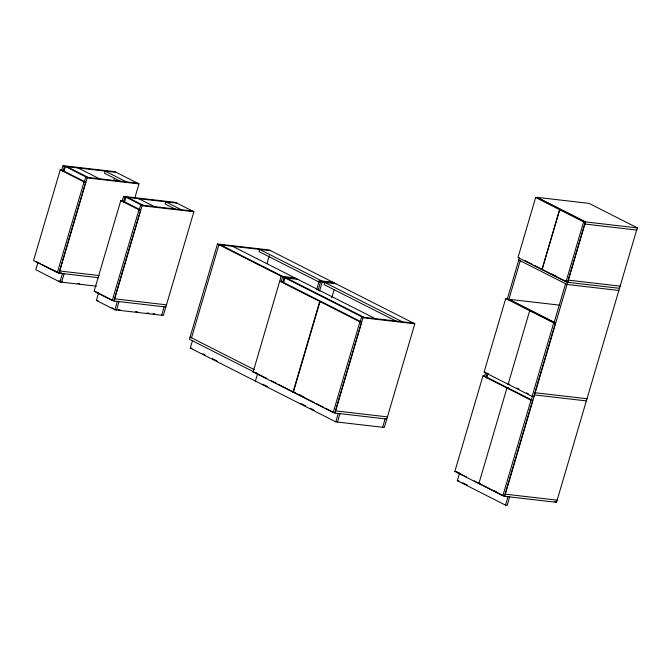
<?xml version="1.0" encoding="UTF-8"?>
<svg xmlns="http://www.w3.org/2000/svg" width="671" height="671" viewBox="0 0 671 671"><rect width="100%" height="100%" fill="white"/><g stroke="black" fill="none" stroke-linecap="round" stroke-linejoin="round"><path stroke-width="1.01" d="M60.239 169.88L33.55 260.574L57.345 272.644L59.014 272.837L85.703 182.143L61.908 170.073L60.239 169.88L84.043 181.95L85.703 182.143M61.547 170.669L63.024 165.662L114.842 171.659L138.964 183.888L134.837 197.903M62.999 171.399L64.475 166.391L63.024 165.662M63.997 171.248L65.397 166.5L86.626 177.261M38.037 262.252L35.831 269.75L59.954 281.979L96.515 286.207M57.345 272.644L84.043 181.95M84.227 182.16L85.695 177.161L137.513 183.158M98.486 277.719L59.107 273.164L87.146 177.89L85.695 177.161M59.954 281.979L62.437 273.55L60.583 272.611M64.106 273.743L61.623 282.172L58.838 280.763M113.936 180.398L114.523 178.402M120.788 200.587L94.091 291.281L112.267 300.491L113.927 300.683L140.625 209.989L122.449 200.78L120.788 200.587L138.956 209.805L140.625 209.989M122.097 201.367L123.565 196.36L175.383 202.357L193.877 211.734L163.355 315.437L114.867 309.826L96.381 300.449L98.587 292.95M123.539 202.097L125.016 197.098L123.565 196.36M124.538 201.954L125.938 197.199L141.539 205.116M112.267 300.491L138.956 209.805M139.14 210.015L140.616 205.007L192.434 211.004M165.838 307.008L114.02 301.011L142.059 205.737L140.616 205.007M114.867 309.826L117.35 301.396M116.536 310.019L119.019 301.589M161.694 315.244L164.177 306.815M192.493 340.574L190.287 348.073L335.819 421.866L384.307 427.486L414.829 323.783L269.297 249.981L217.479 243.984L189.44 339.258L253.638 371.809M191.52 337.823L218.922 244.722L270.74 250.719M266.915 263.728L269.272 255.726M294.678 392.342L293.009 392.149L253.135 371.927L281.157 276.276L294.854 277.861M281.426 281.015L282.6 277.014L296.297 278.599M282.877 281.745L284.051 277.744L217.479 243.984M283.581 282.6L284.974 277.853L362.483 317.157M255.416 381.094L257.622 373.604M316.628 289.696L319.279 280.688L332.975 282.273M318.079 290.434L320.73 281.426L334.426 283.011M319.522 291.164L322.172 282.155L319.279 280.688M293.009 392.149L319.706 301.455L279.824 281.233L281.493 281.426L321.367 301.648L319.706 301.455M293.336 392.317L320.025 301.623L321.694 301.816L361.568 322.038L334.879 412.732L333.21 412.539L293.336 392.317L294.997 392.51M331.742 297.756L334.099 289.746M333.21 412.539L359.908 321.845L320.025 301.623M360.084 322.055L361.56 317.048L413.378 323.045M386.79 419.048L334.972 413.051L363.011 317.786L361.56 317.048M335.819 421.866L338.301 413.437M337.479 422.059L339.962 413.63M382.638 427.293L385.12 418.863M454.846 471.436L482.969 375.886L484.638 376.079L532.631 400.419L504.517 495.97L502.847 495.777L454.846 471.436L456.515 471.629M484.093 372.07L505.724 298.561L507.393 298.754L555.395 323.095L533.755 396.603L532.095 396.41L484.093 372.07L485.754 372.262M535.651 197.509L518.004 257.488L565.997 281.828L567.666 282.021L585.322 222.042L537.32 197.702L535.651 197.509L583.653 221.849L585.322 222.042M484.521 376.473L485.703 372.455M507.284 299.107L519.429 257.84M485.963 377.203L487.146 373.193M508.735 299.845L520.243 260.742M486.701 377.949L488.102 373.193M509.683 496.909L507.201 505.338L505.531 505.146L457.295 480.688L459.501 473.189M478.884 483.623L506.932 388.031L508.593 388.224M541.958 269.641L559.614 209.654L561.359 209.889M542.042 269.683L559.689 209.696M502.847 495.777L530.971 400.226L482.969 375.886M532.095 396.41L553.726 322.902L505.724 298.561M565.997 281.828L583.653 221.849M531.315 400.201L532.497 396.192M554.078 322.835L565.586 283.741M636.653 230.01L556.502 502.327L504.684 496.33L584.835 224.013L636.813 230.086L637.45 227.922L589.046 203.38L537.228 197.375L585.632 221.925L637.45 227.922M584.995 224.089L585.632 221.925M505.531 505.146L508.014 496.716M64.475 166.391L116.293 172.388M87.146 177.89L138.964 183.888M125.016 197.098L176.834 203.095M142.059 205.737L193.877 211.734M568.312 280.134L620.13 286.131M619.492 288.304L567.674 282.306L534.275 265.364M618.855 290.468L567.037 284.47L518.792 260.004M559.681 305.162L508.903 299.283L554.246 322.281M284.051 277.744L297.748 279.329M322.172 282.155L335.869 283.741M531.432 310.941L529.687 310.707L508.132 384.257L509.801 384.449L508.056 384.215M553.726 322.902L555.395 323.095M59.744 270.992L99.123 275.555M60.172 281.434L62.227 281.677M77.618 283.456L79.673 283.69M363.011 317.786L414.829 323.783M359.908 321.845L361.568 322.038M114.657 298.838L166.475 304.844M96.381 300.449L98.041 300.642M118.163 309.641L120.218 309.876M135.617 311.663L137.664 311.898M146.907 312.971L148.954 313.206M153.063 313.684L155.11 313.919M190.287 348.073L191.956 348.266M507.008 388.073L508.677 388.266M535.173 392.753L586.991 398.75M534.535 394.917L586.353 400.914M530.971 400.226L532.631 400.419M253.135 371.927L256.649 373.059M335.609 410.887L387.427 416.884M457.295 480.688L458.956 480.881M478.809 483.581L480.47 483.774M505.322 494.166L557.14 500.163M551.998 274.078L556.611 276.418M563.984 280.151L567.666 282.021M524.999 260.667L532.422 264.424M126.408 181.875L105.188 171.105L104.55 173.277L121.157 181.698M181.329 209.721L165.729 201.812L165.091 203.976L176.104 209.562M321.87 280.99L259.643 249.427L258.998 251.6L319.379 282.214M402.273 321.761L324.764 282.457L324.127 284.621L396.964 321.56M517.173 388.19L519.01 389.121M526.383 392.862L528.228 393.802M78.163 167.976L99.392 178.746M138.712 198.683L154.305 206.593M232.619 246.307L375.257 318.633M67.058 166.693L88.287 177.454M127.607 197.391L143.2 205.309M286.643 278.046L364.152 317.349M220.591 244.907L282.827 276.469M554.649 501.388L556.502 502.327M457.437 472.09L459.274 473.03M494.376 490.828L496.221 491.759M456.439 471.864L466.647 477.039M474.07 480.805L504.684 496.33M190.078 337.085L254.275 369.637M53.521 270.052L55.358 270.983M57.186 271.914L59.014 272.837M299.635 394.858L304.273 397.207M35.915 261.396L40.554 263.753M42.407 264.693L59.107 273.164M95.525 291.633L114.02 301.011M254.561 372.279L266.723 378.444M271.394 380.818L276.066 383.183M277.937 384.131L314.397 402.625M316.267 403.573L323.749 407.364M325.62 408.312L334.972 413.051M462.671 482.759L467.31 485.108M111.914 307.679L113.76 308.61M203.12 353.927L204.982 354.867M212.422 358.641L217.077 361.006M262.688 384.131L267.368 386.504M301.019 403.573L305.699 405.947M310.371 408.312L314.112 410.207"/></g></svg>
